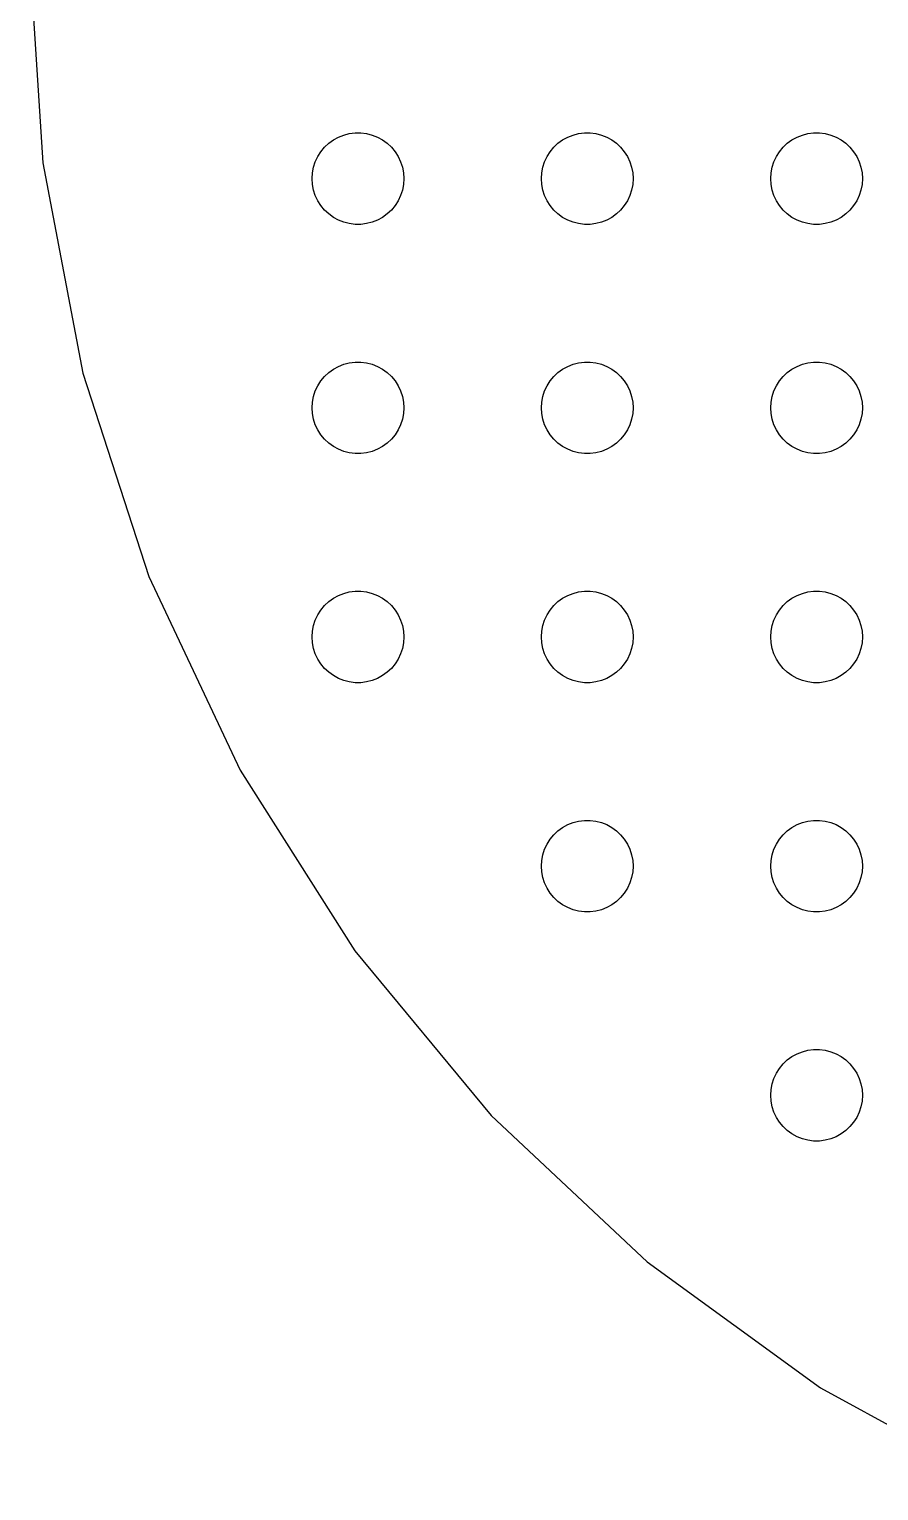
# Model space of a CAD drawing. Header units: metres. Extents: x -112 to 112, y -111 to 111.
# Drawn here: x -111.5 to -55.9, y -100.9 to -5.2 of the extents above; entities that cross this region are included whole.
import ezdxf

# ---------------------------------------------------------------- set-up
doc = ezdxf.new("R2010")
doc.units = ezdxf.units.M

msp = doc.modelspace()

# ---------------------------------------------------------------- linework, layer by layer
for p, q in [((-111.5, 0), (-110.621, -13.9747)), ((-91.6075, -12.467), (-91.2773, -12.2855)), ((-91.2773, -12.2855), (-90.927, -12.1468)), ((-90.927, -12.1468), (-90.5621, -12.0531)), ((-90.5621, -12.0531), (-90.1884, -12.0059)), ((-90.1884, -12.0059), (-89.8116, -12.0059)), ((-89.8116, -12.0059), (-89.4379, -12.0531)), ((-89.4379, -12.0531), (-89.073, -12.1468)), ((-89.073, -12.1468), (-88.7227, -12.2855)), ((-88.7227, -12.2855), (-88.3925, -12.467)), ((-76.6075, -12.467), (-76.2773, -12.2855)), ((-76.2773, -12.2855), (-75.927, -12.1468)), ((-75.927, -12.1468), (-75.5621, -12.0531)), ((-75.5621, -12.0531), (-75.1884, -12.0059)), ((-75.1884, -12.0059), (-74.8116, -12.0059)), ((-74.8116, -12.0059), (-74.4379, -12.0531)), ((-74.4379, -12.0531), (-74.073, -12.1468)), ((-74.073, -12.1468), (-73.7227, -12.2855)), ((-73.7227, -12.2855), (-73.3925, -12.467)), ((-61.6075, -12.467), (-61.2773, -12.2855)), ((-61.2773, -12.2855), (-60.927, -12.1468)), ((-60.927, -12.1468), (-60.5621, -12.0531)), ((-60.5621, -12.0531), (-60.1884, -12.0059)), ((-60.1884, -12.0059), (-59.8116, -12.0059)), ((-59.8116, -12.0059), (-59.4379, -12.0531)), ((-59.4379, -12.0531), (-59.0729, -12.1468)), ((-59.0729, -12.1468), (-58.7227, -12.2855)), ((-58.7227, -12.2855), (-58.3925, -12.467)), ((-92.6289, -13.5547), (-92.427, -13.2366)), ((-92.427, -13.2366), (-92.1869, -12.9464)), ((-92.1869, -12.9464), (-91.9123, -12.6884)), ((-91.9123, -12.6884), (-91.6075, -12.467)), ((-88.3925, -12.467), (-88.0877, -12.6884)), ((-88.0877, -12.6884), (-87.8131, -12.9464)), ((-87.8131, -12.9464), (-87.573, -13.2366)), ((-87.573, -13.2366), (-87.3711, -13.5547)), ((-77.6289, -13.5547), (-77.427, -13.2366)), ((-77.427, -13.2366), (-77.1869, -12.9464)), ((-77.1869, -12.9464), (-76.9123, -12.6884)), ((-76.9123, -12.6884), (-76.6075, -12.467)), ((-73.3925, -12.467), (-73.0877, -12.6884)), ((-73.0877, -12.6884), (-72.8131, -12.9464)), ((-72.8131, -12.9464), (-72.573, -13.2366)), ((-72.573, -13.2366), (-72.3711, -13.5547)), ((-62.6289, -13.5547), (-62.427, -13.2366)), ((-62.427, -13.2366), (-62.1869, -12.9464)), ((-62.1869, -12.9464), (-61.9123, -12.6884)), ((-61.9123, -12.6884), (-61.6075, -12.467)), ((-58.3925, -12.467), (-58.0877, -12.6884)), ((-58.0877, -12.6884), (-57.8131, -12.9464)), ((-57.8131, -12.9464), (-57.5729, -13.2366)), ((-57.5729, -13.2366), (-57.3711, -13.5547)), ((-110.621, -13.9747), (-107.997, -27.7289)), ((-92.9763, -14.624), (-92.9057, -14.2539)), ((-92.9057, -14.2539), (-92.7893, -13.8956)), ((-92.7893, -13.8956), (-92.6289, -13.5547)), ((-87.3711, -13.5547), (-87.2107, -13.8956)), ((-87.2107, -13.8956), (-87.0943, -14.2539)), ((-87.0943, -14.2539), (-87.0237, -14.624)), ((-77.9763, -14.624), (-77.9057, -14.2539)), ((-77.9057, -14.2539), (-77.7893, -13.8956)), ((-77.7893, -13.8956), (-77.6289, -13.5547)), ((-72.3711, -13.5547), (-72.2107, -13.8956)), ((-72.2107, -13.8956), (-72.0943, -14.2539)), ((-72.0943, -14.2539), (-72.0237, -14.624)), ((-62.9763, -14.624), (-62.9057, -14.2539)), ((-62.9057, -14.2539), (-62.7893, -13.8956)), ((-62.7893, -13.8956), (-62.6289, -13.5547)), ((-57.3711, -13.5547), (-57.2107, -13.8956)), ((-57.2107, -13.8956), (-57.0942, -14.2539)), ((-57.0942, -14.2539), (-57.0237, -14.624)), ((-93, -15), (-92.9763, -14.624)), ((-92.9763, -15.376), (-93, -15)), ((-87.0237, -14.624), (-87, -15)), ((-87, -15), (-87.0237, -15.376)), ((-78, -15), (-77.9763, -14.624)), ((-77.9763, -15.376), (-78, -15)), ((-72.0237, -14.624), (-72, -15)), ((-72, -15), (-72.0237, -15.376)), ((-63, -15), (-62.9763, -14.624)), ((-62.9763, -15.376), (-63, -15)), ((-57.0237, -14.624), (-57, -15)), ((-57, -15), (-57.0237, -15.376)), ((-92.9057, -15.7461), (-92.9763, -15.376)), ((-92.7893, -16.1044), (-92.9057, -15.7461)), ((-92.6289, -16.4453), (-92.7893, -16.1044)), ((-87.2107, -16.1044), (-87.3711, -16.4453)), ((-87.0943, -15.7461), (-87.2107, -16.1044)), ((-87.0237, -15.376), (-87.0943, -15.7461)), ((-77.9057, -15.7461), (-77.9763, -15.376)), ((-77.7893, -16.1044), (-77.9057, -15.7461)), ((-77.6289, -16.4453), (-77.7893, -16.1044)), ((-72.2107, -16.1044), (-72.3711, -16.4453)), ((-72.0943, -15.7461), (-72.2107, -16.1044)), ((-72.0237, -15.376), (-72.0943, -15.7461)), ((-62.9057, -15.7461), (-62.9763, -15.376)), ((-62.7893, -16.1044), (-62.9057, -15.7461)), ((-62.6289, -16.4453), (-62.7893, -16.1044)), ((-57.2107, -16.1044), (-57.3711, -16.4453)), ((-57.0942, -15.7461), (-57.2107, -16.1044)), ((-57.0237, -15.376), (-57.0942, -15.7461)), ((-92.427, -16.7634), (-92.6289, -16.4453)), ((-92.1869, -17.0536), (-92.427, -16.7634)), ((-91.9123, -17.3115), (-92.1869, -17.0536)), ((-87.8131, -17.0536), (-88.0877, -17.3115)), ((-87.573, -16.7634), (-87.8131, -17.0536)), ((-87.3711, -16.4453), (-87.573, -16.7634)), ((-77.427, -16.7634), (-77.6289, -16.4453)), ((-77.1869, -17.0536), (-77.427, -16.7634)), ((-76.9123, -17.3115), (-77.1869, -17.0536)), ((-72.8131, -17.0536), (-73.0877, -17.3115)), ((-72.573, -16.7634), (-72.8131, -17.0536)), ((-72.3711, -16.4453), (-72.573, -16.7634)), ((-62.427, -16.7634), (-62.6289, -16.4453)), ((-62.1869, -17.0536), (-62.427, -16.7634)), ((-61.9123, -17.3115), (-62.1869, -17.0536)), ((-57.8131, -17.0536), (-58.0877, -17.3115)), ((-57.5729, -16.7634), (-57.8131, -17.0536)), ((-57.3711, -16.4453), (-57.5729, -16.7634)), ((-91.6075, -17.533), (-91.9123, -17.3115)), ((-91.2773, -17.7145), (-91.6075, -17.533)), ((-90.927, -17.8532), (-91.2773, -17.7145)), ((-90.5621, -17.9469), (-90.927, -17.8532)), ((-90.1884, -17.9941), (-90.5621, -17.9469)), ((-89.8116, -17.9941), (-90.1884, -17.9941)), ((-89.4379, -17.9469), (-89.8116, -17.9941)), ((-89.073, -17.8532), (-89.4379, -17.9469)), ((-88.7227, -17.7145), (-89.073, -17.8532)), ((-88.3925, -17.533), (-88.7227, -17.7145)), ((-88.0877, -17.3115), (-88.3925, -17.533)), ((-76.6075, -17.533), (-76.9123, -17.3115)), ((-76.2773, -17.7145), (-76.6075, -17.533)), ((-75.927, -17.8532), (-76.2773, -17.7145)), ((-75.5621, -17.9469), (-75.927, -17.8532)), ((-75.1884, -17.9941), (-75.5621, -17.9469)), ((-74.8116, -17.9941), (-75.1884, -17.9941)), ((-74.4379, -17.9469), (-74.8116, -17.9941)), ((-74.073, -17.8532), (-74.4379, -17.9469)), ((-73.7227, -17.7145), (-74.073, -17.8532)), ((-73.3925, -17.533), (-73.7227, -17.7145)), ((-73.0877, -17.3115), (-73.3925, -17.533)), ((-61.6075, -17.533), (-61.9123, -17.3115)), ((-61.2773, -17.7145), (-61.6075, -17.533)), ((-60.927, -17.8532), (-61.2773, -17.7145)), ((-60.5621, -17.9469), (-60.927, -17.8532)), ((-60.1884, -17.9941), (-60.5621, -17.9469)), ((-59.8116, -17.9941), (-60.1884, -17.9941)), ((-59.4379, -17.9469), (-59.8116, -17.9941)), ((-59.0729, -17.8532), (-59.4379, -17.9469)), ((-58.7227, -17.7145), (-59.0729, -17.8532)), ((-58.3925, -17.533), (-58.7227, -17.7145)), ((-58.0877, -17.3115), (-58.3925, -17.533)), ((-107.997, -27.7289), (-103.67, -41.0459)), ((-92.1869, -27.9464), (-91.9123, -27.6884)), ((-91.9123, -27.6884), (-91.6075, -27.467)), ((-91.6075, -27.467), (-91.2773, -27.2855)), ((-91.2773, -27.2855), (-90.927, -27.1468)), ((-90.927, -27.1468), (-90.5621, -27.0531)), ((-90.5621, -27.0531), (-90.1884, -27.0059)), ((-90.1884, -27.0059), (-89.8116, -27.0059)), ((-89.8116, -27.0059), (-89.4379, -27.0531)), ((-89.4379, -27.0531), (-89.073, -27.1468)), ((-89.073, -27.1468), (-88.7227, -27.2855)), ((-88.7227, -27.2855), (-88.3925, -27.467)), ((-88.3925, -27.467), (-88.0877, -27.6884)), ((-88.0877, -27.6884), (-87.8131, -27.9464)), ((-77.1869, -27.9464), (-76.9123, -27.6884)), ((-76.9123, -27.6884), (-76.6075, -27.467)), ((-76.6075, -27.467), (-76.2773, -27.2855)), ((-76.2773, -27.2855), (-75.927, -27.1468)), ((-75.927, -27.1468), (-75.5621, -27.0531)), ((-75.5621, -27.0531), (-75.1884, -27.0059)), ((-75.1884, -27.0059), (-74.8116, -27.0059)), ((-74.8116, -27.0059), (-74.4379, -27.0531)), ((-74.4379, -27.0531), (-74.073, -27.1468)), ((-74.073, -27.1468), (-73.7227, -27.2855)), ((-73.7227, -27.2855), (-73.3925, -27.467)), ((-73.3925, -27.467), (-73.0877, -27.6884)), ((-73.0877, -27.6884), (-72.8131, -27.9464)), ((-62.1869, -27.9464), (-61.9123, -27.6884)), ((-61.9123, -27.6884), (-61.6075, -27.467)), ((-61.6075, -27.467), (-61.2773, -27.2855)), ((-61.2773, -27.2855), (-60.927, -27.1468)), ((-60.927, -27.1468), (-60.5621, -27.0531)), ((-60.5621, -27.0531), (-60.1884, -27.0059)), ((-60.1884, -27.0059), (-59.8116, -27.0059)), ((-59.8116, -27.0059), (-59.4379, -27.0531)), ((-59.4379, -27.0531), (-59.0729, -27.1468)), ((-59.0729, -27.1468), (-58.7227, -27.2855)), ((-58.7227, -27.2855), (-58.3925, -27.467)), ((-58.3925, -27.467), (-58.0877, -27.6884)), ((-58.0877, -27.6884), (-57.8131, -27.9464)), ((-92.7893, -28.8956), (-92.6289, -28.5547)), ((-92.6289, -28.5547), (-92.427, -28.2366)), ((-92.427, -28.2366), (-92.1869, -27.9464)), ((-87.8131, -27.9464), (-87.573, -28.2366)), ((-87.573, -28.2366), (-87.3711, -28.5547)), ((-87.3711, -28.5547), (-87.2107, -28.8956)), ((-77.7893, -28.8956), (-77.6289, -28.5547)), ((-77.6289, -28.5547), (-77.427, -28.2366)), ((-77.427, -28.2366), (-77.1869, -27.9464)), ((-72.8131, -27.9464), (-72.573, -28.2366)), ((-72.573, -28.2366), (-72.3711, -28.5547)), ((-72.3711, -28.5547), (-72.2107, -28.8956)), ((-62.7893, -28.8956), (-62.6289, -28.5547)), ((-62.6289, -28.5547), (-62.427, -28.2366)), ((-62.427, -28.2366), (-62.1869, -27.9464)), ((-57.8131, -27.9464), (-57.5729, -28.2366)), ((-57.5729, -28.2366), (-57.3711, -28.5547)), ((-57.3711, -28.5547), (-57.2107, -28.8956)), ((-93, -30), (-92.9763, -29.624)), ((-92.9763, -29.624), (-92.9057, -29.2539)), ((-92.9057, -29.2539), (-92.7893, -28.8956)), ((-87.2107, -28.8956), (-87.0943, -29.2539)), ((-87.0943, -29.2539), (-87.0237, -29.624)), ((-87.0237, -29.624), (-87, -30)), ((-78, -30), (-77.9763, -29.624)), ((-77.9763, -29.624), (-77.9057, -29.2539)), ((-77.9057, -29.2539), (-77.7893, -28.8956)), ((-72.2107, -28.8956), (-72.0943, -29.2539)), ((-72.0943, -29.2539), (-72.0237, -29.624)), ((-72.0237, -29.624), (-72, -30)), ((-63, -30), (-62.9763, -29.624)), ((-62.9763, -29.624), (-62.9057, -29.2539)), ((-62.9057, -29.2539), (-62.7893, -28.8956)), ((-57.2107, -28.8956), (-57.0942, -29.2539)), ((-57.0942, -29.2539), (-57.0237, -29.624)), ((-57.0237, -29.624), (-57, -30)), ((-92.9763, -30.376), (-93, -30)), ((-92.9057, -30.7461), (-92.9763, -30.376)), ((-87.0237, -30.376), (-87.0943, -30.7461)), ((-87, -30), (-87.0237, -30.376)), ((-77.9763, -30.376), (-78, -30)), ((-77.9057, -30.7461), (-77.9763, -30.376)), ((-72.0237, -30.376), (-72.0943, -30.7461)), ((-72, -30), (-72.0237, -30.376)), ((-62.9763, -30.376), (-63, -30)), ((-62.9057, -30.7461), (-62.9763, -30.376)), ((-57.0237, -30.376), (-57.0942, -30.7461)), ((-57, -30), (-57.0237, -30.376)), ((-92.7893, -31.1044), (-92.9057, -30.7461)), ((-92.6289, -31.4453), (-92.7893, -31.1044)), ((-92.427, -31.7634), (-92.6289, -31.4453)), ((-87.3711, -31.4453), (-87.573, -31.7634)), ((-87.2107, -31.1044), (-87.3711, -31.4453)), ((-87.0943, -30.7461), (-87.2107, -31.1044)), ((-77.7893, -31.1044), (-77.9057, -30.7461)), ((-77.6289, -31.4453), (-77.7893, -31.1044)), ((-77.427, -31.7634), (-77.6289, -31.4453)), ((-72.3711, -31.4453), (-72.573, -31.7634)), ((-72.2107, -31.1044), (-72.3711, -31.4453)), ((-72.0943, -30.7461), (-72.2107, -31.1044)), ((-62.7893, -31.1044), (-62.9057, -30.7461)), ((-62.6289, -31.4453), (-62.7893, -31.1044)), ((-62.427, -31.7634), (-62.6289, -31.4453)), ((-57.3711, -31.4453), (-57.5729, -31.7634)), ((-57.2107, -31.1044), (-57.3711, -31.4453)), ((-57.0942, -30.7461), (-57.2107, -31.1044)), ((-92.1869, -32.0536), (-92.427, -31.7634)), ((-91.9123, -32.3115), (-92.1869, -32.0536)), ((-91.6075, -32.533), (-91.9123, -32.3115)), ((-88.0877, -32.3115), (-88.3925, -32.533)), ((-87.8131, -32.0536), (-88.0877, -32.3115)), ((-87.573, -31.7634), (-87.8131, -32.0536)), ((-77.1869, -32.0536), (-77.427, -31.7634)), ((-76.9123, -32.3115), (-77.1869, -32.0536)), ((-76.6075, -32.533), (-76.9123, -32.3115)), ((-73.0877, -32.3115), (-73.3925, -32.533)), ((-72.8131, -32.0536), (-73.0877, -32.3115)), ((-72.573, -31.7634), (-72.8131, -32.0536)), ((-62.1869, -32.0536), (-62.427, -31.7634)), ((-61.9123, -32.3115), (-62.1869, -32.0536)), ((-61.6075, -32.533), (-61.9123, -32.3115)), ((-58.0877, -32.3115), (-58.3925, -32.533)), ((-57.8131, -32.0536), (-58.0877, -32.3115)), ((-57.5729, -31.7634), (-57.8131, -32.0536)), ((-91.2773, -32.7145), (-91.6075, -32.533)), ((-90.927, -32.8532), (-91.2773, -32.7145)), ((-90.5621, -32.9469), (-90.927, -32.8532)), ((-90.1884, -32.9941), (-90.5621, -32.9469)), ((-89.8116, -32.9941), (-90.1884, -32.9941)), ((-89.4379, -32.9469), (-89.8116, -32.9941)), ((-89.073, -32.8532), (-89.4379, -32.9469)), ((-88.7227, -32.7145), (-89.073, -32.8532)), ((-88.3925, -32.533), (-88.7227, -32.7145)), ((-76.2773, -32.7145), (-76.6075, -32.533)), ((-75.927, -32.8532), (-76.2773, -32.7145)), ((-75.5621, -32.9469), (-75.927, -32.8532)), ((-75.1884, -32.9941), (-75.5621, -32.9469)), ((-74.8116, -32.9941), (-75.1884, -32.9941)), ((-74.4379, -32.9469), (-74.8116, -32.9941)), ((-74.073, -32.8532), (-74.4379, -32.9469)), ((-73.7227, -32.7145), (-74.073, -32.8532)), ((-73.3925, -32.533), (-73.7227, -32.7145)), ((-61.2773, -32.7145), (-61.6075, -32.533)), ((-60.927, -32.8532), (-61.2773, -32.7145)), ((-60.5621, -32.9469), (-60.927, -32.8532)), ((-60.1884, -32.9941), (-60.5621, -32.9469)), ((-59.8116, -32.9941), (-60.1884, -32.9941)), ((-59.4379, -32.9469), (-59.8116, -32.9941)), ((-59.0729, -32.8532), (-59.4379, -32.9469)), ((-58.7227, -32.7145), (-59.0729, -32.8532)), ((-58.3925, -32.533), (-58.7227, -32.7145)), ((-103.67, -41.0459), (-97.7082, -53.7155)), ((-90.927, -42.1468), (-90.5621, -42.0531)), ((-90.5621, -42.0531), (-90.1884, -42.0059)), ((-90.1884, -42.0059), (-89.8116, -42.0059)), ((-89.8116, -42.0059), (-89.4379, -42.0531)), ((-89.4379, -42.0531), (-89.073, -42.1468)), ((-75.927, -42.1468), (-75.5621, -42.0531)), ((-75.5621, -42.0531), (-75.1884, -42.0059)), ((-75.1884, -42.0059), (-74.8116, -42.0059)), ((-74.8116, -42.0059), (-74.4379, -42.0531)), ((-74.4379, -42.0531), (-74.073, -42.1468)), ((-60.927, -42.1468), (-60.5621, -42.0531)), ((-60.5621, -42.0531), (-60.1884, -42.0059)), ((-60.1884, -42.0059), (-59.8116, -42.0059)), ((-59.8116, -42.0059), (-59.4379, -42.0531)), ((-59.4379, -42.0531), (-59.0729, -42.1468)), ((-92.427, -43.2366), (-92.1869, -42.9464)), ((-92.1869, -42.9464), (-91.9123, -42.6885)), ((-91.9123, -42.6885), (-91.6075, -42.467)), ((-91.6075, -42.467), (-91.2773, -42.2855)), ((-91.2773, -42.2855), (-90.927, -42.1468)), ((-89.073, -42.1468), (-88.7227, -42.2855)), ((-88.7227, -42.2855), (-88.3925, -42.467)), ((-88.3925, -42.467), (-88.0877, -42.6885)), ((-88.0877, -42.6885), (-87.8131, -42.9464)), ((-87.8131, -42.9464), (-87.573, -43.2366)), ((-77.427, -43.2366), (-77.1869, -42.9464)), ((-77.1869, -42.9464), (-76.9123, -42.6885)), ((-76.9123, -42.6885), (-76.6075, -42.467)), ((-76.6075, -42.467), (-76.2773, -42.2855)), ((-76.2773, -42.2855), (-75.927, -42.1468)), ((-74.073, -42.1468), (-73.7227, -42.2855)), ((-73.7227, -42.2855), (-73.3925, -42.467)), ((-73.3925, -42.467), (-73.0877, -42.6885)), ((-73.0877, -42.6885), (-72.8131, -42.9464)), ((-72.8131, -42.9464), (-72.573, -43.2366)), ((-62.427, -43.2366), (-62.1869, -42.9464)), ((-62.1869, -42.9464), (-61.9123, -42.6885)), ((-61.9123, -42.6885), (-61.6075, -42.467)), ((-61.6075, -42.467), (-61.2773, -42.2855)), ((-61.2773, -42.2855), (-60.927, -42.1468)), ((-59.0729, -42.1468), (-58.7227, -42.2855)), ((-58.7227, -42.2855), (-58.3925, -42.467)), ((-58.3925, -42.467), (-58.0877, -42.6885)), ((-58.0877, -42.6885), (-57.8131, -42.9464)), ((-57.8131, -42.9464), (-57.5729, -43.2366)), ((-92.9057, -44.2539), (-92.7893, -43.8956)), ((-92.7893, -43.8956), (-92.6289, -43.5547)), ((-92.6289, -43.5547), (-92.427, -43.2366)), ((-87.573, -43.2366), (-87.3711, -43.5547)), ((-87.3711, -43.5547), (-87.2107, -43.8956)), ((-87.2107, -43.8956), (-87.0943, -44.2539)), ((-77.9057, -44.2539), (-77.7893, -43.8956)), ((-77.7893, -43.8956), (-77.6289, -43.5547)), ((-77.6289, -43.5547), (-77.427, -43.2366)), ((-72.573, -43.2366), (-72.3711, -43.5547)), ((-72.3711, -43.5547), (-72.2107, -43.8956)), ((-72.2107, -43.8956), (-72.0943, -44.2539)), ((-62.9057, -44.2539), (-62.7893, -43.8956)), ((-62.7893, -43.8956), (-62.6289, -43.5547)), ((-62.6289, -43.5547), (-62.427, -43.2366)), ((-57.5729, -43.2366), (-57.3711, -43.5547)), ((-57.3711, -43.5547), (-57.2107, -43.8956)), ((-57.2107, -43.8956), (-57.0942, -44.2539)), ((-93, -45), (-92.9763, -44.624)), ((-92.9763, -44.624), (-92.9057, -44.2539)), ((-87.0943, -44.2539), (-87.0237, -44.624)), ((-87.0237, -44.624), (-87, -45)), ((-78, -45), (-77.9763, -44.624)), ((-77.9763, -44.624), (-77.9057, -44.2539)), ((-72.0943, -44.2539), (-72.0237, -44.624)), ((-72.0237, -44.624), (-72, -45)), ((-63, -45), (-62.9763, -44.624)), ((-62.9763, -44.624), (-62.9057, -44.2539)), ((-57.0942, -44.2539), (-57.0237, -44.624)), ((-57.0237, -44.624), (-57, -45)), ((-92.9763, -45.376), (-93, -45)), ((-92.9057, -45.7461), (-92.9763, -45.376)), ((-92.7893, -46.1044), (-92.9057, -45.7461)), ((-87.0943, -45.7461), (-87.2107, -46.1044)), ((-87.0237, -45.376), (-87.0943, -45.7461)), ((-87, -45), (-87.0237, -45.376)), ((-77.9763, -45.376), (-78, -45)), ((-77.9057, -45.7461), (-77.9763, -45.376)), ((-77.7893, -46.1044), (-77.9057, -45.7461)), ((-72.0943, -45.7461), (-72.2107, -46.1044)), ((-72.0237, -45.376), (-72.0943, -45.7461)), ((-72, -45), (-72.0237, -45.376)), ((-62.9763, -45.376), (-63, -45)), ((-62.9057, -45.7461), (-62.9763, -45.376)), ((-62.7893, -46.1044), (-62.9057, -45.7461)), ((-57.0942, -45.7461), (-57.2107, -46.1044)), ((-57.0237, -45.376), (-57.0942, -45.7461)), ((-57, -45), (-57.0237, -45.376)), ((-92.6289, -46.4453), (-92.7893, -46.1044)), ((-92.427, -46.7634), (-92.6289, -46.4453)), ((-92.1869, -47.0536), (-92.427, -46.7634)), ((-87.573, -46.7634), (-87.8131, -47.0536)), ((-87.3711, -46.4453), (-87.573, -46.7634)), ((-87.2107, -46.1044), (-87.3711, -46.4453)), ((-77.6289, -46.4453), (-77.7893, -46.1044)), ((-77.427, -46.7634), (-77.6289, -46.4453)), ((-77.1869, -47.0536), (-77.427, -46.7634)), ((-72.573, -46.7634), (-72.8131, -47.0536)), ((-72.3711, -46.4453), (-72.573, -46.7634)), ((-72.2107, -46.1044), (-72.3711, -46.4453)), ((-62.6289, -46.4453), (-62.7893, -46.1044)), ((-62.427, -46.7634), (-62.6289, -46.4453)), ((-62.1869, -47.0536), (-62.427, -46.7634)), ((-57.5729, -46.7634), (-57.8131, -47.0536)), ((-57.3711, -46.4453), (-57.5729, -46.7634)), ((-57.2107, -46.1044), (-57.3711, -46.4453)), ((-91.9123, -47.3115), (-92.1869, -47.0536)), ((-91.6075, -47.533), (-91.9123, -47.3115)), ((-91.2773, -47.7145), (-91.6075, -47.533)), ((-90.927, -47.8532), (-91.2773, -47.7145)), ((-88.7227, -47.7145), (-89.073, -47.8532)), ((-88.3925, -47.533), (-88.7227, -47.7145)), ((-88.0877, -47.3115), (-88.3925, -47.533)), ((-87.8131, -47.0536), (-88.0877, -47.3115)), ((-76.9123, -47.3115), (-77.1869, -47.0536)), ((-76.6075, -47.533), (-76.9123, -47.3115)), ((-76.2773, -47.7145), (-76.6075, -47.533)), ((-75.927, -47.8532), (-76.2773, -47.7145)), ((-73.7227, -47.7145), (-74.073, -47.8532)), ((-73.3925, -47.533), (-73.7227, -47.7145)), ((-73.0877, -47.3115), (-73.3925, -47.533)), ((-72.8131, -47.0536), (-73.0877, -47.3115)), ((-61.9123, -47.3115), (-62.1869, -47.0536)), ((-61.6075, -47.533), (-61.9123, -47.3115)), ((-61.2773, -47.7145), (-61.6075, -47.533)), ((-60.927, -47.8532), (-61.2773, -47.7145)), ((-58.7227, -47.7145), (-59.0729, -47.8532)), ((-58.3925, -47.533), (-58.7227, -47.7145)), ((-58.0877, -47.3115), (-58.3925, -47.533)), ((-57.8131, -47.0536), (-58.0877, -47.3115)), ((-90.5621, -47.9469), (-90.927, -47.8532)), ((-90.1884, -47.9941), (-90.5621, -47.9469)), ((-89.8116, -47.9941), (-90.1884, -47.9941)), ((-89.4379, -47.9469), (-89.8116, -47.9941)), ((-89.073, -47.8532), (-89.4379, -47.9469)), ((-75.5621, -47.9469), (-75.927, -47.8532)), ((-75.1884, -47.9941), (-75.5621, -47.9469)), ((-74.8116, -47.9941), (-75.1884, -47.9941)), ((-74.4379, -47.9469), (-74.8116, -47.9941)), ((-74.073, -47.8532), (-74.4379, -47.9469)), ((-60.5621, -47.9469), (-60.927, -47.8532)), ((-60.1884, -47.9941), (-60.5621, -47.9469)), ((-59.8116, -47.9941), (-60.1884, -47.9941)), ((-59.4379, -47.9469), (-59.8116, -47.9941)), ((-59.0729, -47.8532), (-59.4379, -47.9469)), ((-97.7082, -53.7155), (-90.2054, -65.5381)), ((-76.6075, -57.467), (-76.2773, -57.2855)), ((-76.2773, -57.2855), (-75.927, -57.1468)), ((-75.927, -57.1468), (-75.5621, -57.0531)), ((-75.5621, -57.0531), (-75.1884, -57.0059)), ((-75.1884, -57.0059), (-74.8116, -57.0059)), ((-74.8116, -57.0059), (-74.4379, -57.0531)), ((-74.4379, -57.0531), (-74.073, -57.1468)), ((-74.073, -57.1468), (-73.7227, -57.2855)), ((-73.7227, -57.2855), (-73.3925, -57.467)), ((-61.6075, -57.467), (-61.2773, -57.2855)), ((-61.2773, -57.2855), (-60.927, -57.1468)), ((-60.927, -57.1468), (-60.5621, -57.0531)), ((-60.5621, -57.0531), (-60.1884, -57.0059)), ((-60.1884, -57.0059), (-59.8116, -57.0059)), ((-59.8116, -57.0059), (-59.4379, -57.0531)), ((-59.4379, -57.0531), (-59.0729, -57.1468)), ((-59.0729, -57.1468), (-58.7227, -57.2855)), ((-58.7227, -57.2855), (-58.3925, -57.467)), ((-77.6289, -58.5547), (-77.427, -58.2366)), ((-77.427, -58.2366), (-77.1869, -57.9464)), ((-77.1869, -57.9464), (-76.9123, -57.6885)), ((-76.9123, -57.6885), (-76.6075, -57.467)), ((-73.3925, -57.467), (-73.0877, -57.6885)), ((-73.0877, -57.6885), (-72.8131, -57.9464)), ((-72.8131, -57.9464), (-72.573, -58.2366)), ((-72.573, -58.2366), (-72.3711, -58.5547)), ((-62.6289, -58.5547), (-62.427, -58.2366)), ((-62.427, -58.2366), (-62.1869, -57.9464)), ((-62.1869, -57.9464), (-61.9123, -57.6885)), ((-61.9123, -57.6885), (-61.6075, -57.467)), ((-58.3925, -57.467), (-58.0877, -57.6885)), ((-58.0877, -57.6885), (-57.8131, -57.9464)), ((-57.8131, -57.9464), (-57.5729, -58.2366)), ((-57.5729, -58.2366), (-57.3711, -58.5547)), ((-77.9763, -59.624), (-77.9057, -59.2539)), ((-77.9057, -59.2539), (-77.7893, -58.8956)), ((-77.7893, -58.8956), (-77.6289, -58.5547)), ((-72.3711, -58.5547), (-72.2107, -58.8956)), ((-72.2107, -58.8956), (-72.0943, -59.2539)), ((-72.0943, -59.2539), (-72.0237, -59.624)), ((-62.9763, -59.624), (-62.9057, -59.2539)), ((-62.9057, -59.2539), (-62.7893, -58.8956)), ((-62.7893, -58.8956), (-62.6289, -58.5547)), ((-57.3711, -58.5547), (-57.2107, -58.8956)), ((-57.2107, -58.8956), (-57.0942, -59.2539)), ((-57.0942, -59.2539), (-57.0237, -59.624)), ((-78, -60), (-77.9763, -59.624)), ((-77.9763, -60.376), (-78, -60)), ((-72.0237, -59.624), (-72, -60)), ((-72, -60), (-72.0237, -60.376)), ((-63, -60), (-62.9763, -59.624)), ((-62.9763, -60.376), (-63, -60)), ((-57.0237, -59.624), (-57, -60)), ((-57, -60), (-57.0237, -60.376)), ((-77.9057, -60.7461), (-77.9763, -60.376)), ((-77.7893, -61.1044), (-77.9057, -60.7461)), ((-77.6289, -61.4453), (-77.7893, -61.1044)), ((-72.2107, -61.1044), (-72.3711, -61.4453)), ((-72.0943, -60.7461), (-72.2107, -61.1044)), ((-72.0237, -60.376), (-72.0943, -60.7461)), ((-62.9057, -60.7461), (-62.9763, -60.376)), ((-62.7893, -61.1044), (-62.9057, -60.7461)), ((-62.6289, -61.4453), (-62.7893, -61.1044)), ((-57.2107, -61.1044), (-57.3711, -61.4453)), ((-57.0942, -60.7461), (-57.2107, -61.1044)), ((-57.0237, -60.376), (-57.0942, -60.7461)), ((-77.427, -61.7634), (-77.6289, -61.4453)), ((-77.1869, -62.0536), (-77.427, -61.7634)), ((-76.9123, -62.3115), (-77.1869, -62.0536)), ((-72.8131, -62.0536), (-73.0877, -62.3115)), ((-72.573, -61.7634), (-72.8131, -62.0536)), ((-72.3711, -61.4453), (-72.573, -61.7634)), ((-62.427, -61.7634), (-62.6289, -61.4453)), ((-62.1869, -62.0536), (-62.427, -61.7634)), ((-61.9123, -62.3115), (-62.1869, -62.0536)), ((-57.8131, -62.0536), (-58.0877, -62.3115)), ((-57.5729, -61.7634), (-57.8131, -62.0536)), ((-57.3711, -61.4453), (-57.5729, -61.7634)), ((-76.6075, -62.533), (-76.9123, -62.3115)), ((-76.2773, -62.7145), (-76.6075, -62.533)), ((-75.927, -62.8532), (-76.2773, -62.7145)), ((-75.5621, -62.9469), (-75.927, -62.8532)), ((-75.1884, -62.9941), (-75.5621, -62.9469)), ((-74.8116, -62.9941), (-75.1884, -62.9941)), ((-74.4379, -62.9469), (-74.8116, -62.9941)), ((-74.073, -62.8532), (-74.4379, -62.9469)), ((-73.7227, -62.7145), (-74.073, -62.8532)), ((-73.3925, -62.533), (-73.7227, -62.7145)), ((-73.0877, -62.3115), (-73.3925, -62.533)), ((-61.6075, -62.533), (-61.9123, -62.3115)), ((-61.2773, -62.7145), (-61.6075, -62.533)), ((-60.927, -62.8532), (-61.2773, -62.7145)), ((-60.5621, -62.9469), (-60.927, -62.8532)), ((-60.1884, -62.9941), (-60.5621, -62.9469)), ((-59.8116, -62.9941), (-60.1884, -62.9941)), ((-59.4379, -62.9469), (-59.8116, -62.9941)), ((-59.0729, -62.8532), (-59.4379, -62.9469)), ((-58.7227, -62.7145), (-59.0729, -62.8532)), ((-58.3925, -62.533), (-58.7227, -62.7145)), ((-58.0877, -62.3115), (-58.3925, -62.533)), ((-90.2054, -65.5381), (-81.28, -76.327)), ((-62.1869, -72.9464), (-61.9123, -72.6885)), ((-61.9123, -72.6885), (-61.6075, -72.467)), ((-61.6075, -72.467), (-61.2773, -72.2855)), ((-61.2773, -72.2855), (-60.927, -72.1468)), ((-60.927, -72.1468), (-60.5621, -72.0531)), ((-60.5621, -72.0531), (-60.1884, -72.0059)), ((-60.1884, -72.0059), (-59.8116, -72.0059)), ((-59.8116, -72.0059), (-59.4379, -72.0531)), ((-59.4379, -72.0531), (-59.0729, -72.1468)), ((-59.0729, -72.1468), (-58.7227, -72.2855)), ((-58.7227, -72.2855), (-58.3925, -72.467)), ((-58.3925, -72.467), (-58.0877, -72.6885)), ((-58.0877, -72.6885), (-57.8131, -72.9464)), ((-62.7893, -73.8956), (-62.6289, -73.5547)), ((-62.6289, -73.5547), (-62.427, -73.2366)), ((-62.427, -73.2366), (-62.1869, -72.9464)), ((-57.8131, -72.9464), (-57.5729, -73.2366)), ((-57.5729, -73.2366), (-57.3711, -73.5547)), ((-57.3711, -73.5547), (-57.2107, -73.8956)), ((-62.9763, -74.624), (-62.9057, -74.2539)), ((-62.9057, -74.2539), (-62.7893, -73.8956)), ((-57.2107, -73.8956), (-57.0942, -74.2539)), ((-57.0942, -74.2539), (-57.0237, -74.624)), ((-63, -75), (-62.9763, -74.624)), ((-62.9763, -75.376), (-63, -75)), ((-62.9057, -75.7461), (-62.9763, -75.376)), ((-57.0237, -75.376), (-57.0942, -75.7461)), ((-57.0237, -74.624), (-57, -75)), ((-57, -75), (-57.0237, -75.376)), ((-81.28, -76.327), (-71.0728, -85.9122)), ((-62.7893, -76.1044), (-62.9057, -75.7461)), ((-62.6289, -76.4453), (-62.7893, -76.1044)), ((-62.427, -76.7634), (-62.6289, -76.4453)), ((-57.3711, -76.4453), (-57.5729, -76.7634)), ((-57.2107, -76.1044), (-57.3711, -76.4453)), ((-57.0942, -75.7461), (-57.2107, -76.1044)), ((-62.1869, -77.0536), (-62.427, -76.7634)), ((-61.9123, -77.3115), (-62.1869, -77.0536)), ((-61.6075, -77.533), (-61.9123, -77.3115)), ((-58.0877, -77.3115), (-58.3925, -77.533)), ((-57.8131, -77.0536), (-58.0877, -77.3115)), ((-57.5729, -76.7634), (-57.8131, -77.0536)), ((-61.2773, -77.7145), (-61.6075, -77.533)), ((-60.927, -77.8532), (-61.2773, -77.7145)), ((-60.5621, -77.9469), (-60.927, -77.8532)), ((-60.1884, -77.9941), (-60.5621, -77.9469)), ((-59.8116, -77.9941), (-60.1884, -77.9941)), ((-59.4379, -77.9469), (-59.8116, -77.9941)), ((-59.0729, -77.8532), (-59.4379, -77.9469)), ((-58.7227, -77.7145), (-59.0729, -77.8532)), ((-58.3925, -77.533), (-58.7227, -77.7145)), ((-71.0728, -85.9122), (-59.7447, -94.1426)), ((-59.7447, -94.1426), (-47.4744, -100.888))]:
    msp.add_line(p, q)

doc.saveas('drawing.dxf')
